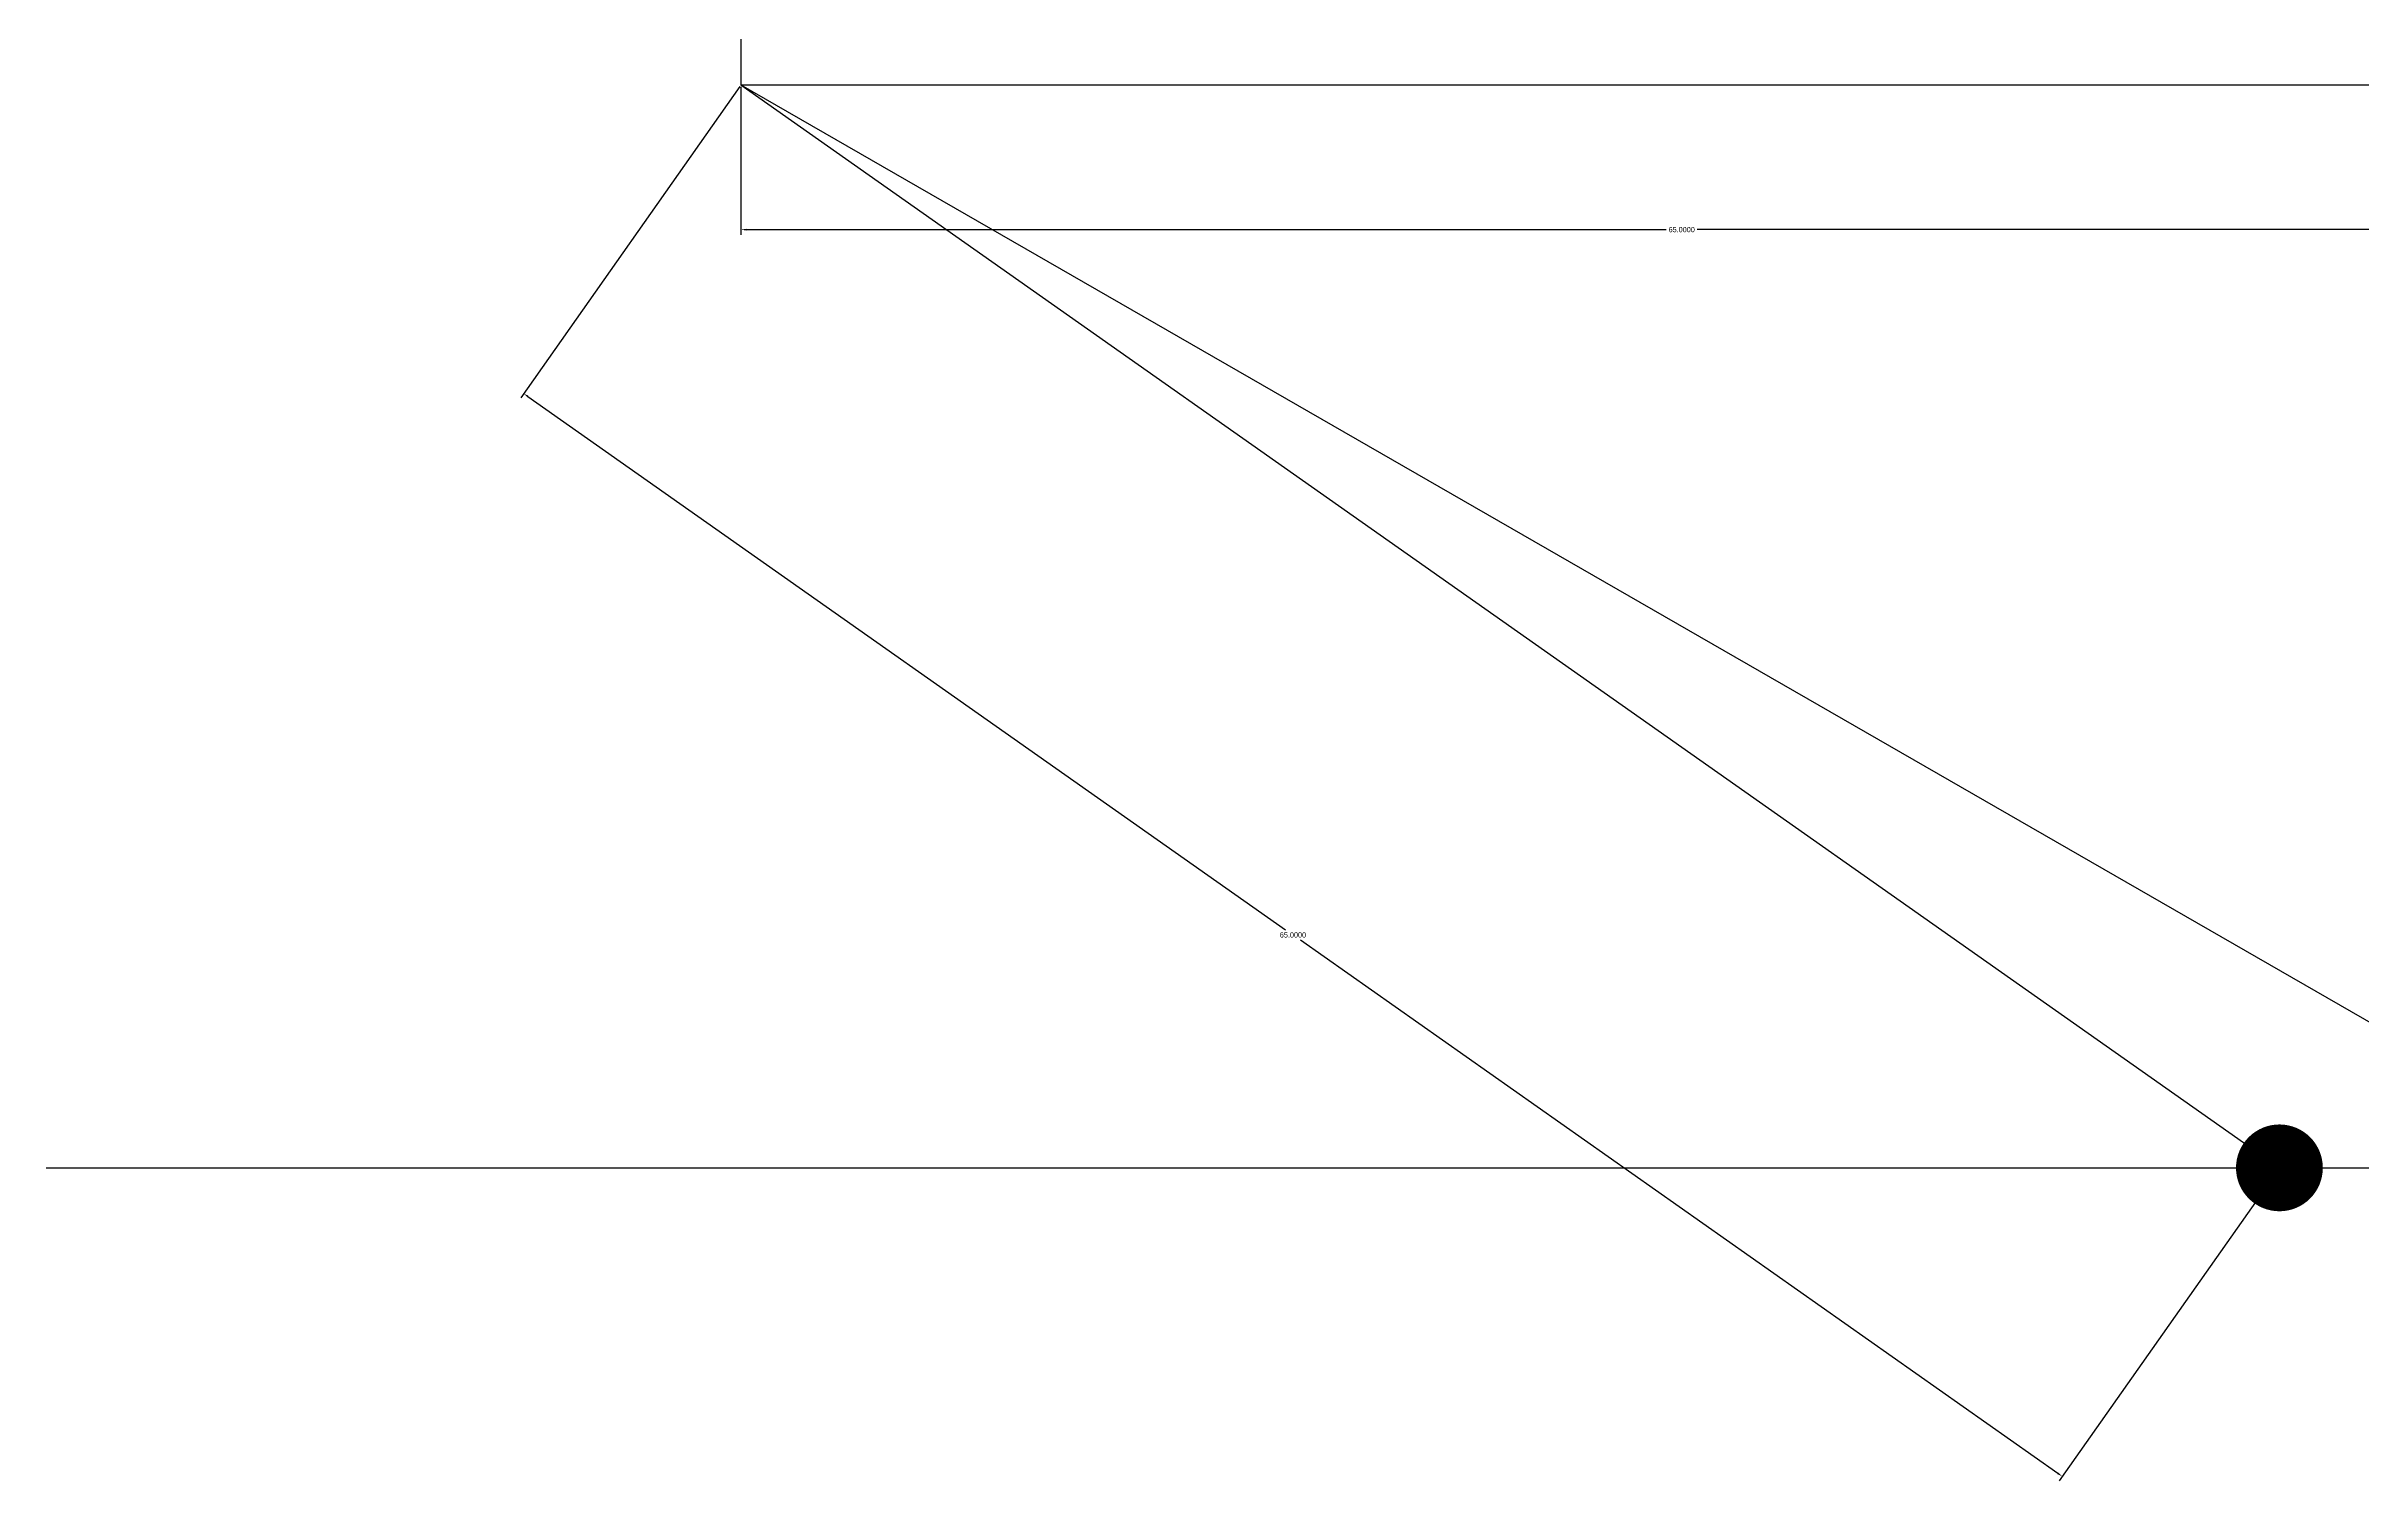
# Model space of a CAD drawing. Header units: millimetres. Extents: x 0 to 420, y 0 to 297.
# Drawn here: x 125.3 to 205.3, y 184.4 to 233.9 of the extents above; entities that cross this region are included whole.
import ezdxf

# ---------------------------------------------------------------- set-up
doc = ezdxf.new("R2010")
doc.units = ezdxf.units.MM
doc.header["$PDMODE"] = 32
doc.header["$PDSIZE"] = 2
for name, color, linetype in [('Final Lines', 1, 'Continuous'), ('Points', 6, 'Continuous'), ('ProjLin', 2, 'Continuous'), ('RefLin', 3, 'Continuous'), ('RTFRFV', 4, 'Continuous')]:
    doc.layers.add(name, color=color, linetype=linetype)
doc.styles.get("Standard").update_dxf_attribs({"font": 'arial.ttf'})
doc.dimstyles.get("Standard").update_dxf_attribs({"dimtxt": 0.18, "dimasz": 0.18, "dimexe": 0.18, "dimexo": 0.0625, "dimgap": 0.09, "dimtad": 0, "dimtih": 1, "dimtoh": 1, "dimdec": 4, "dimzin": 0, "dimdsep": 46, "dimtxsty": 'Standard', "dimcen": 0.09, "dimadec": 0, "dimazin": 0, "dimtfac": 1, "dimtdec": 4, "dimtofl": 0, "dimtmove": 0, "dimatfit": 3, "dimfxl": 1, "dimtolj": 1, "dimtzin": 0, "dimarcsym": 0})

# ---------------------------------------------------------------- blocks, each defined once
blk = doc.blocks.new('*D36')
at = {"layer": 'Defpoints', "color": 0, "transparency": 16777216}
for p in [(149.315, 232.594), (202.465, 195.177), (194.96, 184.516)]:
    blk.add_point(p, dxfattribs=at)
at = {"layer": 'Points', "color": 0, "lineweight": -2, "transparency": 16777216}
for p, q in [((149.279, 232.543), (141.705, 221.785)), ((141.956, 221.829), (168.126, 203.406)), ((194.813, 184.619), (168.643, 203.042)), ((202.429, 195.126), (194.856, 184.368))]:
    blk.add_line(p, q, dxfattribs=at)
at = {"layer": 'Points', "color": 0, "transparency": 16777216}
for points in [[(141.973, 221.853), (141.939, 221.804), (141.809, 221.932)], [(194.83, 184.644), (194.795, 184.595), (194.96, 184.516)]]:
    blk.add_solid(points, dxfattribs=at)
at = {"layer": 'Points', "color": 0, "transparency": 16777216, "insert": (168.384, 203.224), "char_height": 0.18, "attachment_point": 5}
blk.add_mtext('\\A1;65.0000', dxfattribs=at)
blk = doc.blocks.new('*D37')
at = {"layer": 'Defpoints', "color": 0, "transparency": 16777216}
for p in [(149.315, 232.594), (214.315, 232.594), (214.315, 227.594)]:
    blk.add_point(p, dxfattribs=at)
at = {"layer": 'Points', "color": 0, "lineweight": -2, "transparency": 16777216}
for p, q in [((149.315, 232.531), (149.315, 227.414)), ((214.315, 232.531), (214.315, 227.414)), ((149.495, 227.594), (181.281, 227.594)), ((214.135, 227.594), (182.348, 227.594))]:
    blk.add_line(p, q, dxfattribs=at)
at = {"layer": 'Points', "color": 0, "transparency": 16777216}
for points in [[(149.495, 227.624), (149.495, 227.564), (149.315, 227.594)], [(214.135, 227.624), (214.135, 227.564), (214.315, 227.594)]]:
    blk.add_solid(points, dxfattribs=at)
at = {"layer": 'Points', "color": 0, "transparency": 16777216, "insert": (181.815, 227.594), "char_height": 0.18, "attachment_point": 5}
blk.add_mtext('\\A1;65.0000', dxfattribs=at)

msp = doc.modelspace()

# ---------------------------------------------------------------- linework, layer by layer
at = {"layer": 'Final Lines'}
msp.add_line((149.31455, 232.59388), (202.46528, 195.17731), dxfattribs=at)
at = {"layer": 'Points', "const_width": 1.5}
msp.add_lwpolyline([(201.71528, 195.17731, 1), (203.21528, 195.17731, 1)], format="xyb", close=True, dxfattribs=at)
at = {"layer": 'ProjLin'}
for p, q in [((149.31455, 244.59388), (149.31455, 232.59388)), ((149.31455, 232.59388), (214.31455, 195.17731))]:
    msp.add_line(p, q, dxfattribs=at)
at = {"layer": 'RefLin'}
msp.add_line((125.31455, 195.17731), (252.31455, 195.17731), dxfattribs=at)
at = {"layer": 'RTFRFV'}
msp.add_line((149.31455, 232.59388), (214.31455, 232.59388), dxfattribs=at)

# ---------------------------------------------------------------- dimensions: what is measured, and where the dimension line sits
at = {"layer": 'Points'}
dim = msp.add_aligned_dim(p1=(149.31455, 232.59388), p2=(202.46528, 195.17731), distance=-13.03866, dimstyle='Standard', dxfattribs=at)
dim.commit()
dim.dimension.update_dxf_attribs({"geometry": '*D36', "text_midpoint": (168.38434, 203.22384)})
dim = msp.add_linear_dim(base=(214.31455, 227.59388), p1=(149.31455, 232.59388), p2=(214.31455, 232.59388), dimstyle='Standard', dxfattribs=at)
dim.commit()
dim.dimension.update_dxf_attribs({"geometry": '*D37', "text_midpoint": (181.81455, 227.59388)})

doc.saveas('drawing.dxf')
